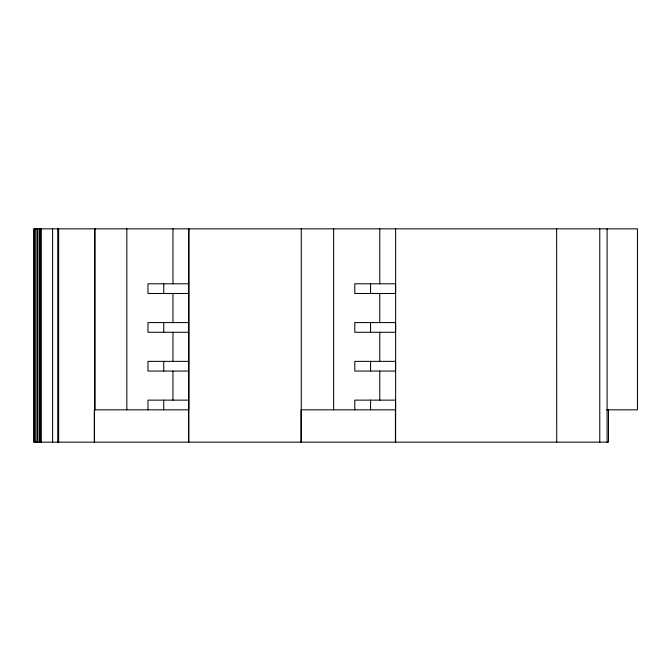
<?xml version="1.0" encoding="UTF-8"?>
<svg xmlns="http://www.w3.org/2000/svg" width="671" height="671" viewBox="0 0 671 671"><rect width="100%" height="100%" fill="white"/><g stroke="black" fill="none" stroke-linecap="round" stroke-linejoin="round"><path stroke-width="1.01" d="M172.95 283.791L172.95 228.845M379.778 283.791L379.778 228.845M188.727 283.791L147.964 283.791L147.964 293.487L188.727 293.487M188.727 322.575L147.964 322.575L147.964 332.271L188.727 332.271M188.727 361.359L147.964 361.359L147.964 371.055L188.727 371.055M188.727 400.134L147.964 400.134L147.964 409.83M395.638 409.83L301.061 409.83L301.061 442.155M606.567 409.83L637.45 409.83L637.45 228.845L33.55 228.845L33.55 442.155L608.505 442.155L608.505 409.738M607.104 228.845L607.104 442.155M599.773 228.845L599.773 442.155M556.645 228.845L556.729 442.155M395.638 228.845L395.622 442.155M395.555 409.83L395.555 400.134L354.791 400.134L354.791 409.83M395.42 409.83L395.42 442.155M379.778 293.487L379.778 322.575M379.778 332.271L379.778 361.359M379.778 371.055L379.778 400.134M370.568 283.791L370.568 293.487M370.568 322.575L370.568 332.271M370.568 361.359L370.568 371.055M370.568 400.134L370.568 409.83M333.655 228.845L333.655 409.83M301.262 228.845L301.262 442.155M188.794 442.155L188.794 228.845L188.811 409.83L94.284 409.83L94.284 442.155M188.593 409.83L188.593 442.155M172.95 293.487L172.95 322.575M172.95 332.271L172.95 361.359M172.95 371.055L172.95 400.134M163.741 283.791L163.741 293.487M163.741 322.575L163.741 332.271M163.741 361.359L163.741 371.055M163.741 400.134L163.741 409.83M126.836 228.845L126.836 409.83M95.148 228.845L95.148 409.83M94.51 228.845L94.51 442.155M58.629 228.845L58.629 442.155M57.748 228.845L57.748 442.155M52.606 228.845L52.606 442.155M41.3 228.845L41.3 442.155M40.117 228.845L40.117 442.155M39.79 228.845L39.79 442.155M37.937 228.845L37.937 442.155M36.913 228.845L36.913 442.155M35.06 228.845L35.06 442.155M34.724 228.845L34.724 442.155M395.555 283.791L354.791 283.791L354.791 293.487L395.555 293.487L395.555 283.791M395.555 322.575L354.791 322.575L354.791 332.271L395.555 332.271L395.555 322.575M395.555 361.359L354.791 361.359L354.791 371.055L395.555 371.055L395.555 361.359"/></g></svg>
